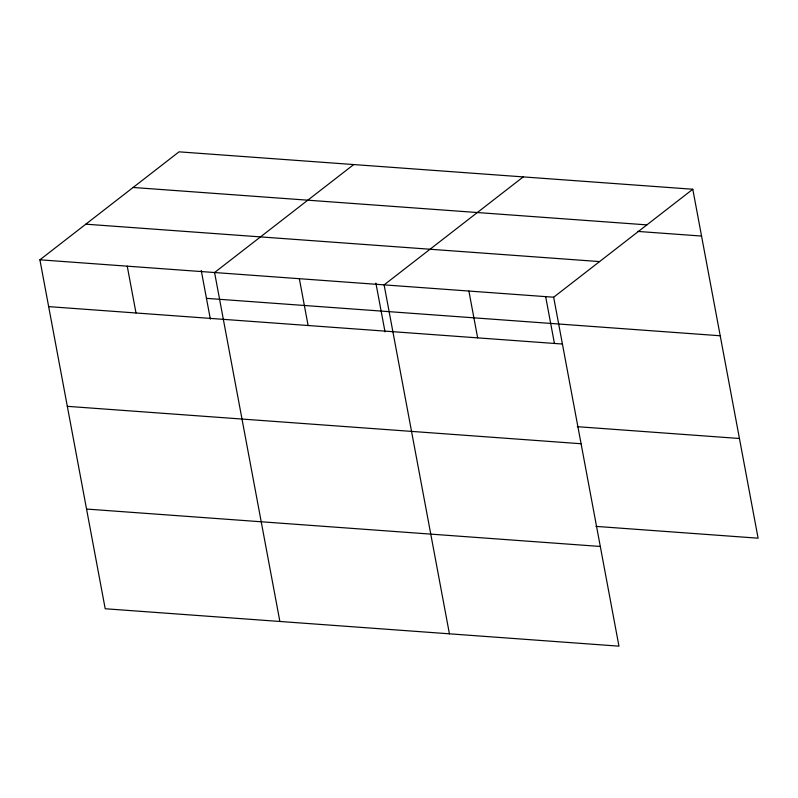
<?xml version="1.0" encoding="UTF-8"?>
<svg xmlns="http://www.w3.org/2000/svg" width="798" height="798" viewBox="0 0 798 798"><rect width="100%" height="100%" fill="white"/><g stroke="black" fill="none" stroke-linecap="round" stroke-linejoin="round"><path stroke-width="1.2" d="M692.794 189.246L553.662 297.215L618.959 646.161L105.206 608.754L39.9 259.809L179.041 151.839L692.794 189.246L758.1 538.191L595.926 526.381M353.714 164.558L214.582 272.527L279.879 621.472M523.259 176.897L384.117 284.876L449.424 633.821M133.126 187.47L646.879 224.876M637.672 231.41L701.562 236.058M85.815 224.178L599.577 261.584M39.9 259.809L553.662 297.215M206.463 298.352L720.215 335.768M48.658 306.622L562.42 344.038M577.273 426.681L739.437 438.491M67.321 406.332L581.074 443.738M86.543 509.054L600.305 546.46M545.672 296.666L554.341 342.99M468.885 291.041L477.653 337.863M375.898 283.11L385.025 331.868M299.35 278.702L308.108 325.514M201.226 270.392L210.353 319.14M127.241 266.163L135.999 312.986"/></g></svg>
